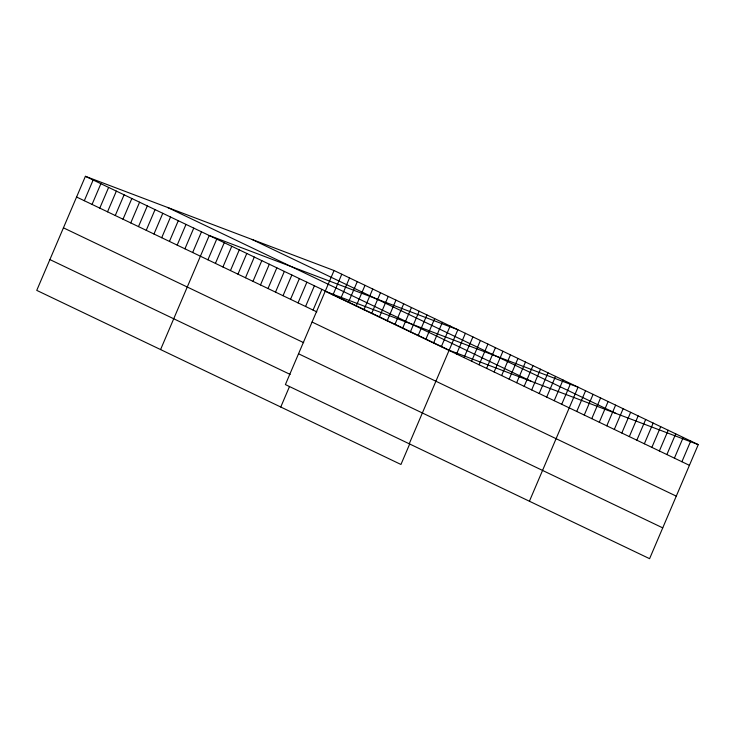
<?xml version="1.0" encoding="UTF-8"?>
<svg xmlns="http://www.w3.org/2000/svg" width="735" height="735" viewBox="0 0 735 735"><rect width="100%" height="100%" fill="white"/><g stroke="black" fill="none" stroke-linecap="round" stroke-linejoin="round"><path stroke-width="1.1" d="M334.048 270.526L285.391 384.589L649.593 558.683L698.25 444.62L334.048 270.526L85.407 176.317L36.75 290.38L400.952 464.474L409.717 443.931M84.314 200.719L93.143 180.011M92.05 204.422L100.879 183.713M99.785 208.115L108.624 187.416M107.531 211.818L116.36 191.109M115.266 215.52L124.096 194.812M123.011 219.214L131.841 198.514M130.747 222.916L139.576 202.208M138.483 226.619L147.322 205.91M146.228 230.312L155.057 209.613M153.964 234.015L162.793 213.306M161.7 237.717L170.538 217.009M169.445 241.411L178.274 220.711M177.181 245.113L186.01 224.405M184.926 248.816L193.755 228.107M192.662 252.509L201.491 231.81M160.579 349.575L209.236 235.503L457.877 329.721L409.22 443.784M207.913 259.804L216.742 239.095M215.419 263.396L224.258 242.688M222.935 266.98L231.764 246.28M230.45 270.572L239.279 249.872M237.956 274.164L246.795 253.456M245.472 277.756L254.301 257.048M252.978 281.349L261.816 260.64M260.493 284.941L269.322 264.233M268.009 288.524L276.838 267.825M275.515 292.117L284.344 271.417M283.03 295.709L291.859 275M290.536 299.301L299.375 278.593M298.052 302.894L306.881 282.185M305.567 306.486L314.396 285.777M313.073 310.069L321.902 289.369M280.761 407.025L289.526 386.481M332.955 294.928L341.784 274.228M340.691 298.63L349.529 277.922M348.436 302.333L357.265 281.624M356.172 306.026L365.01 285.327M363.917 309.729L372.746 289.02M371.653 313.432L380.482 292.723M379.389 317.125L388.227 296.425M387.134 320.827L395.963 300.119M394.87 324.53L403.699 303.821M402.605 328.223L411.444 307.524M410.35 331.926L419.18 311.217M418.086 335.629L426.916 314.92M425.831 339.322L434.661 318.623M433.567 343.024L442.396 322.316M441.303 346.727L450.142 326.018M456.554 354.013L465.393 333.304M464.07 357.605L472.899 336.896M471.576 361.197L480.414 340.489M479.091 364.79L487.921 344.081M486.607 368.373L495.436 347.673M494.113 371.965L502.951 351.266M501.628 375.557L510.457 354.849M509.134 379.15L517.973 358.441M516.65 382.742L525.479 362.033M524.165 386.334L532.994 365.626M531.671 389.917L540.51 369.218M539.187 393.51L548.016 372.81M546.693 397.102L555.531 376.393M554.208 400.694L563.038 379.986M561.724 404.287L570.553 383.578M529.411 501.233L578.059 387.17L329.418 292.953M576.745 411.462L585.574 390.763M584.251 415.054L593.09 394.346M591.767 418.647L600.596 397.938M599.282 422.239L608.111 401.531M606.788 425.831L615.618 405.123M614.304 429.415L623.133 408.715M621.81 433.007L630.648 412.307M629.325 436.599L638.155 415.891M636.841 440.191L645.67 419.483M644.347 443.784L653.176 423.075M651.862 447.376L660.692 426.667M659.368 450.959L668.207 430.26M666.884 454.552L675.713 433.852M674.399 458.144L683.228 437.435M681.905 461.736L690.735 441.028M698.25 444.62L449.609 350.411L85.407 176.317M251.995 239.435L616.196 413.529M167.461 207.408L531.662 381.502M325.219 291.235L689.421 465.329M76.569 197.017L316.831 311.87M312.072 322.04L676.274 496.134M63.431 227.832L303.693 342.675M298.539 353.783L662.74 527.877M49.888 259.574L290.15 374.418"/></g></svg>
